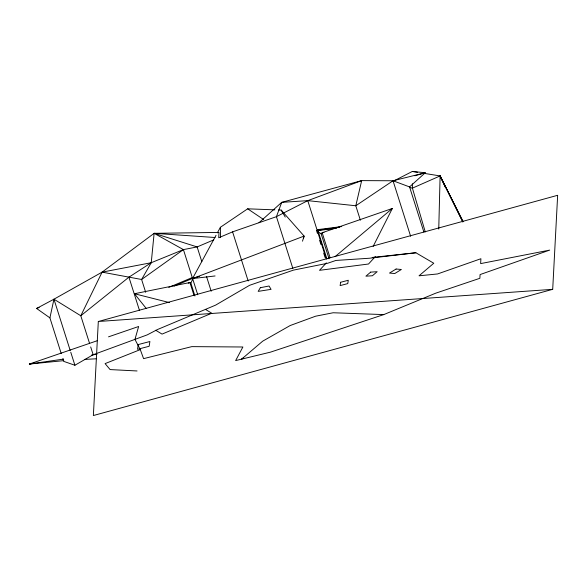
<?xml version="1.0" encoding="UTF-8"?>
<svg xmlns="http://www.w3.org/2000/svg" width="587" height="587" viewBox="0 0 587 587"><rect width="100%" height="100%" fill="white"/><g stroke="black" fill="none" stroke-linecap="round" stroke-linejoin="round"><path stroke-width="0.88" d="M438.753 229.062L440.111 175.931L423.968 173.334M98.315 321.5L93.37 415.537L552.705 289.332L557.65 195.295L98.315 321.5L552.705 289.332M145.671 292.282L141.606 279.485L151.241 262.712L154.124 233.325L218.995 232.43L218.716 237.757L232.584 231.858L276.433 216.669L307.764 200.644L361.673 180.62L393.026 180.759L425.289 172.747L409.565 186.915L393.026 180.759L355.795 205.758L307.764 200.644L281.709 202.354L258.999 222.708M61.224 353.535L49.91 317.868L53.953 299.201L102.087 272.148L154.124 233.325L215.077 237.508M303.413 238.513L304.11 236.077L281.188 210.095L278.465 209.992M302.488 241.198L304.11 236.077L192.507 278.59L216.038 235.299M194.935 295.973L190.856 283.103L192.881 278.832M213.734 239.878L197.144 246.929L183.415 249.614L151.241 262.712L102.087 272.148L80.793 315.762L89.584 343.468M373.127 246.437L392.343 208.466L322.168 232.738L321.148 233.853L329.036 258.728M217.344 232.892L220.396 227.279L247.663 208.818L274.841 209.852M341.715 226.553L317.618 229.656L316.598 230.772L317.413 233.355M326.35 262.866L319.504 270.328L368.519 264.011L375.372 256.548M335.067 256.658L392.343 208.466L390.803 209.39M151.241 262.712L128.927 277.181L80.793 315.762L53.953 299.201L36.577 308.454L49.91 317.868M197.738 294.755L183.415 249.614L141.606 279.485L102.087 272.148M243.135 358.114L241.617 359.141L262.719 341.15L290.176 325.536L315.593 316.202L333.152 312.761L383.773 314.595L435.789 293.162L479.873 278.289L480.063 274.577L549.696 250.106L480.643 263.607L480.9 258.728L437.608 273.946L419.023 275.817L433.771 263.24L415.867 252.755L372.195 257.451M62.882 358.76L63.704 361.365L74.901 365.246L93.157 354.724L147.227 334.876L157.485 329.527L215.605 305.13L249.541 285.326L293.39 270.13L327.627 263.269L335.903 260.445L369.465 258.236L415.867 252.755M393.672 181.031L412.309 171.463L425.289 172.747L414.848 175.784M463.004 221.277L440.111 175.931L412.412 188.141L409.777 187.561M168.777 287.41L192.279 277.548M173.943 286.214L193.218 278.121M188.251 283.228L189.917 282.53L190.856 283.103M383.773 314.595L270.438 352.156L235.651 360.587L242.893 346.998L191.795 346.631L143.58 358.642L140.293 349.617L105.095 363.61L110.099 369.575L137.057 370.962M36.577 308.454L39.16 307.515M97.332 340.687L29.35 364.05L63.792 360.638M108.522 336.843L138.642 326.489L134.951 339.381L140.293 349.617M199.331 276.352L192.507 278.59L215.084 275.956M146.258 308.483L134.445 293.735L189.917 282.53L193.996 295.393M34.714 362.979L29.35 364.05L63.616 359.09M91.572 355.047L96.98 354.262M317.163 230.287L339.447 227.374M317.486 230.662L336.226 228.24M323.965 232.511L322.168 232.738L330.055 257.612M84.645 359.398L96.363 358.789M412.309 171.463L417.687 172.329M134.445 293.735L169.606 302.635M183.415 249.614L154.124 233.325L197.144 246.929L201.825 261.699M205.45 309.393L211.76 313.231L162.041 334.106L155.731 330.261M247.663 208.818L263.592 219.523M318.11 231.799L321.148 233.853M281.188 210.095L285.253 217.073M445.438 187.51L440.111 175.931L462.879 221.886M440.111 175.931L462.725 221.835M409.565 186.915L423.865 232.019M393.026 180.759L410.636 236.275M360.381 220.213L355.795 205.758L361.673 180.62L281.709 202.354L276.433 216.669L292.84 268.406M317.618 229.656L326.893 258.911M307.764 200.644L326.255 258.933M319.599 240.237L320.964 244.537M323.694 253.144L325.059 257.444M232.584 231.858L248.176 281.012M206.514 276.462L211.195 291.233M128.927 277.181L139.464 310.406M90.684 346.932L93.157 354.724M53.953 299.201L70.213 350.476M70.763 352.215L74.901 365.246M425.267 231.916L412.412 188.141L412.382 183.753M220.396 227.279L220.455 237.339M138.253 344.562L137.512 349.309L149.157 346.271L149.898 341.517L138.253 344.562M340.643 282.266L340.122 285.598L347.761 283.602L348.282 280.27L340.643 282.266M260.349 287.703L258.185 291.372L271.055 289.362L269.066 286.008L260.349 287.703M370.654 272.126L365.899 276.183L372.415 275.751L377.17 271.7L370.654 272.126M396.1 269.015L389.504 273.065L394.765 273.535L401.361 269.484L396.1 269.015"/></g></svg>
